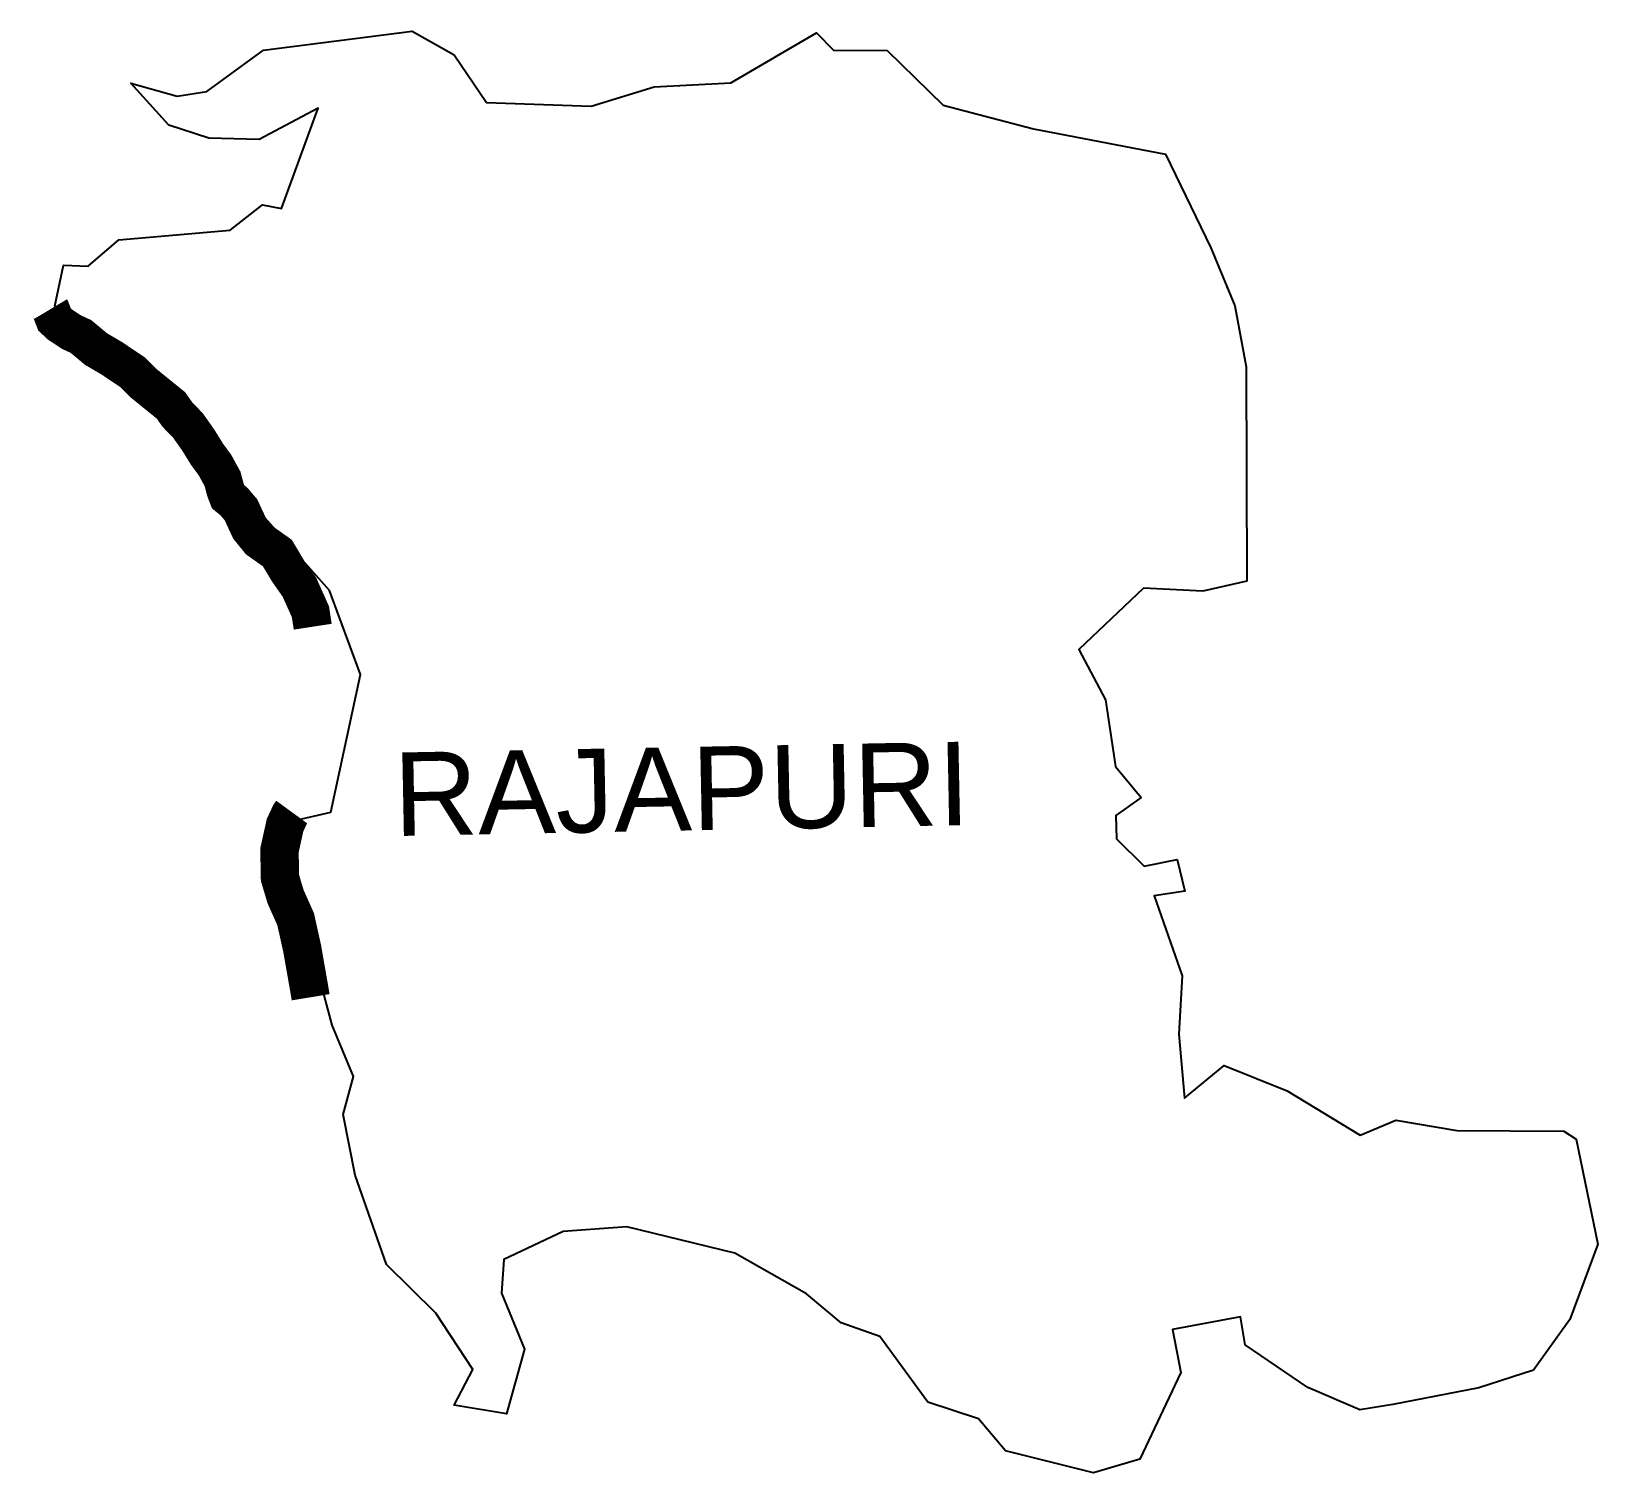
# Model space of a CAD drawing. Header units: metres. Extents: x 284911 to 286951, y 2024466 to 2026344.
import ezdxf

# ---------------------------------------------------------------- set-up
doc = ezdxf.new("R2010")
doc.units = ezdxf.units.M
for name, color, linetype in [('NATURALLY PROTECTED', 3, 'Continuous'), ('village', 4, 'Continuous'), ('VILLAGE NAME', 250, 'Continuous')]:
    doc.layers.add(name, color=color, linetype=linetype)
doc.styles.get("Standard").update_dxf_attribs({"font": 'simplex.shx'})

msp = doc.modelspace()

# ---------------------------------------------------------------- linework, layer by layer
at = {"layer": 'NATURALLY PROTECTED', "flags": 128}
msp.add_lwpolyline([(284935.5132833248, 2025982.434803343, 50, 50, 0), (284935.5910644379, 2025982.305000135, 50, 50, 0), (284940.8375994884, 2025968.752202648, 50, 50, 0), (284947.7857991494, 2025962.329884501, 50, 50, 0), (284962.5496706711, 2025952.609815862, 50, 50, 0), (284975.2299245009, 2025946.707773885, 50, 50, 0), (284994.711834144, 2025930.432953165, 50, 50, 0), (285015.7299275665, 2025918.108593041, 50, 50, 0), (285042.304896306, 2025900.230011932, 50, 50, 0), (285056.2012956277, 2025886.344095639, 50, 50, 0), (285070.9651671496, 2025874.366828848, 50, 50, 0), (285092.5664901875, 2025856.842644308, 50, 50, 0), (285100.5889216796, 2025845.277933511, 50, 50, 0), (285114.6588154414, 2025830.697102894, 50, 50, 0), (285128.0330470311, 2025811.777241786, 50, 50, 0), (285139.8441442486, 2025792.683470181, 50, 50, 0), (285149.745118214, 2025779.317830059, 50, 50, 0), (285159.641038943, 2025761.213674666, 50, 50, 0), (285163.6364642996, 2025746.285750716, 50, 50, 0), (285166.7677862802, 2025738.045012781, 50, 50, 0), (285174.5851425533, 2025731.622694634, 50, 50, 0), (285183.6169599064, 2025721.034528833, 50, 50, 0), (285185.2045574803, 2025717.617526972, 50, 50, 0), (285194.9075738037, 2025696.733629577, 50, 50, 0), (285207.2391543413, 2025681.458612294, 50, 50, 0), (285231.0365276285, 2025664.621311183, 50, 50, 0), (285245.3186573071, 2025640.758462632, 50, 50, 0), (285259.735539949, 2025620.276317696, 50, 50, 0), (285274.1524225908, 2025588.164726962, 50, 50, 0), (285277.1529176654, 2025568.638981992, 0, 0, 0)], format="xyseb", dxfattribs=at)
at = {"layer": 'NATURALLY PROTECTED', "const_width": 50, "flags": 128}
msp.add_lwpolyline([(285249.8489862116, 2025327.147811556), (285247.729050935, 2025324.247181301), (285241.127840154, 2025310.187354513), (285233.8326516132, 2025277.207666616), (285234.5198917251, 2025241.361002343), (285241.8150802659, 2025216.886192591), (285254.8992283441, 2025187.575051313), (285263.4013895038, 2025149.332504136), (285272.898445767, 2025095.343681555), (285274.4597426007, 2025085.850623987)], dxfattribs=at)
at = {"layer": 'village'}
msp.add_polyline3d([(286951.3831778559, 2024764.321430746, 0), (286915.2272375064, 2024665.806017738, 0), (286867.6726483653, 2024599.882688966, 0), (286796.6549808601, 2024576.942979914, 0), (286684.538080032, 2024555.309998779, 0), (286641.696536371, 2024548.180481602, 0), (286573.6447547694, 2024577.57824275, 0), (286491.9259347637, 2024632.858877984, 0), (286486.1031364088, 2024669.637817355, 0), (286397.3644100897, 2024652.931558101, 0), (286408.4389853112, 2024596.820541749, 0), (286354.7119498822, 2024484.145898309, 0), (286294.6703473452, 2024466.448592607, 0), (286179.974140533, 2024494.961271795, 0), (286144.8176016668, 2024536.563599588, 0), (286078.7770614931, 2024558.407681146, 0), (286016.0656832629, 2024643.920914413, 0), (285965.7650177985, 2024661.457307242, 0), (285920.6151093336, 2024699.506950784, 0), (285827.2738614731, 2024752.427571896, 0), (285686.6186253543, 2024786.952454485, 0), (285603.367704059, 2024780.839827138, 0), (285526.1975652757, 2024744.346231197, 0), (285523.1109759328, 2024700.222364575, 0), (285553.1697671353, 2024627.515385771, 0), (285529.7451246228, 2024542.923771163, 0), (285461.5983822114, 2024554.377823003, 0), (285485.6830820022, 2024600.82011225, 0), (285437.5222592714, 2024674.476411426, 0), (285373.224795321, 2024737.846496758, 0), (285332.5899044902, 2024853.856756422, 0), (285316.7891635058, 2024932.943266519, 0), (285330.1581228072, 2024982.821464742, 0), (285302.4411202699, 2025049.690084004, 0), (285253.8768093804, 2025231.963010895, 0), (285251.4947079289, 2025315.609523216, 0), (285300.5489511197, 2025327.115367557, 0), (285339.3040111614, 2025506.30583939, 0), (285299.0624523924, 2025615.8828443, 0), (285166.1998533327, 2025765.212004364, 0), (284941.0922557504, 2025986.275256893, 0), (284952.2972431356, 2026039.681067585, 0), (284984.7012950968, 2026038.221018707, 0), (285024.4226111961, 2026072.605379982, 0), (285169.5619936361, 2026085.06976337, 0), (285211.8676916473, 2026118.241712616, 0), (285236.6224050756, 2026113.319339521, 0), (285284.2918777866, 2026244.43440051, 0), (285207.40922576, 2026203.502500512, 0), (285141.6084584364, 2026205.175152727, 0), (285089.8486483428, 2026222.035755849, 0), (285040.2682400008, 2026276.742599541, 0), (285100.5681532671, 2026259.881107459, 0), (285139.0263163621, 2026265.876465764, 0), (285212.9983692461, 2026319.755608163, 0), (285406.846070986, 2026344.336671981, 0), (285461.377407582, 2026313.715947591, 0), (285503.4603840666, 2026251.634184937, 0), (285640.1165032596, 2026246.917629826, 0), (285722.2083227016, 2026272.094585747, 0), (285821.8010706382, 2026277.042298877, 0), (285933.4741129467, 2026342.199135903, 0), (285955.5556342361, 2026319.750218666, 0), (286025.7920605806, 2026319.176648405, 0), (286098.6562075844, 2026248.248914724, 0), (286216.3734353878, 2026217.159434464, 0), (286388.1831811422, 2026184.139738664, 0), (286447.3879674175, 2026062.062602548, 0), (286478.8180119317, 2025986.502788422, 0), (286493.3832006935, 2025907.393637596, 0), (286494.3039582307, 2025628.182318021, 0), (286437.1144266318, 2025614.861569472, 0), (286359.7831334226, 2025618.858413326, 0), (286275.4035767121, 2025539.056080553, 0), (286310.0561967006, 2025473.384925324, 0), (286322.933374428, 2025386.551387595, 0), (286356.5199094386, 2025346.201690459, 0), (286323.5483586148, 2025322.470336464, 0), (286324.228074836, 2025292.312774577, 0), (286360.6741412132, 2025256.771596404, 0), (286403.663361304, 2025265.278679021, 0), (286413.6116542725, 2025224.065102841, 0), (286373.6528076433, 2025217.954679972, 0), (286410.1663051284, 2025113.6007942, 0), (286405.6216740469, 2025037.929628797, 0), (286413.076609591, 2024954.311557617, 0), (286464.7638818697, 2024997.156224306, 0), (286546.664619926, 2024964.112981939, 0), (286642.0314276163, 2024906.336429392, 0), (286688.5742922801, 2024925.872094521, 0), (286767.8103699582, 2024912.175570929, 0), (286907.264754522, 2024911.416230801, 0), (286923.354135673, 2024901.124596572, 0)], close=True, dxfattribs=at)

# ---------------------------------------------------------------- texts
at = {"layer": 'VILLAGE NAME', "insert": (285381.4268690835, 2025404.550263766), "char_height": 108.7483136041808, "attachment_point": 1, "rotation": 1.1028329887230697}
msp.add_mtext_dynamic_manual_height_columns('{\\fArial|b0|i0|c0|p34;RAJAPURI}', width=726.9294945531301, gutter_width=543.7415680209039, heights=[0], dxfattribs=at)

doc.saveas('drawing.dxf')
